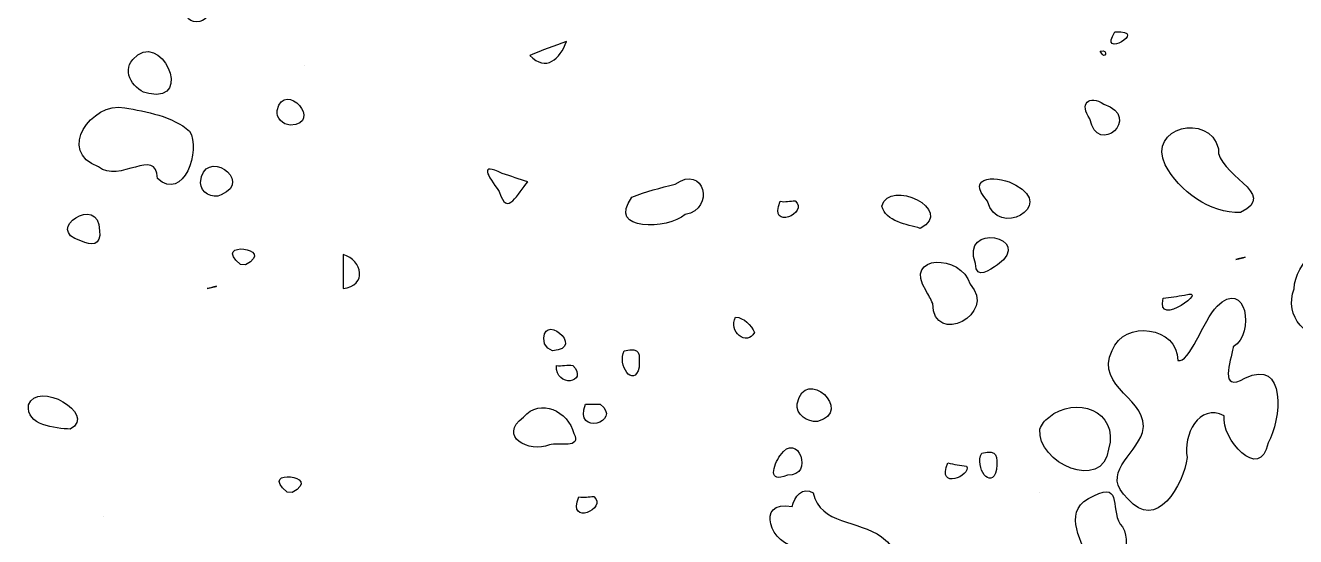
# Model space of a CAD drawing. Header units: centimetres. Extents: x -10.8 to 7.1, y -6.8 to 6.6.
# Drawn here: x 3.167 to 4.728, y 2.411 to 3.04 of the extents above; entities that cross this region are included whole.
import ezdxf

# ---------------------------------------------------------------- set-up
doc = ezdxf.new("R2010")
doc.units = ezdxf.units.CM
doc.header["$MEASUREMENT"] = 0
doc.layers.add('Layer 1', color=7, linetype='Continuous')

msp = doc.modelspace()

# ---------------------------------------------------------------- linework, layer by layer
at = {"layer": 'Layer 1'}
for points, knots in [([(3.36692, 3.06797), (3.35222, 3.02765), (3.41335, 3.04667), (3.38508, 3.06797), (3.38508, 3.06797), (3.37903, 3.06812), (3.37297, 3.06781), (3.36692, 3.06797)], [0, 0, 0, 0, 0.3333333, 0.3333333, 0.3333333, 0.3333333, 1, 1, 1, 1]), ([(3.31861, 2.95604), (3.37481, 2.94446), (3.33285, 3.03721), (3.29876, 2.99782), (3.29876, 2.99782), (3.28455, 2.98258), (3.30107, 2.95857), (3.31861, 2.95604)], [0, 0, 0, 0, 0.3333333, 0.3333333, 0.3333333, 0.3333333, 1, 1, 1, 1]), ([(3.83183, 3.02026), (3.82392, 2.99836), (3.80655, 2.98252), (3.7869, 3.00284), (3.7869, 3.00284), (3.80141, 3.00959), (3.81694, 3.01432), (3.83183, 3.02026)], [0, 0, 0, 0, 0.3333333, 0.3333333, 0.3333333, 0.3333333, 1, 1, 1, 1]), ([(3.49235, 2.91734), (3.53417, 2.9186), (3.48579, 2.97456), (3.47617, 2.93534), (3.47617, 2.93534), (3.47475, 2.926), (3.48342, 2.91771), (3.49235, 2.91734)], [0, 0, 0, 0, 0.3333333, 0.3333333, 0.3333333, 0.3333333, 1, 1, 1, 1]), ([(4.4749, 2.92497), (4.48435, 2.87739), (4.54022, 2.927), (4.49205, 2.94313), (4.49205, 2.94313), (4.47361, 2.95563), (4.46181, 2.94303), (4.4749, 2.92497)], [0, 0, 0, 0, 0.3333333, 0.3333333, 0.3333333, 0.3333333, 1, 1, 1, 1]), ([(3.28908, 2.93851), (3.24785, 2.94632), (3.2048, 2.88427), (3.25693, 2.86592), (3.25693, 2.86592), (3.28173, 2.84475), (3.32854, 2.89125), (3.32904, 2.85144), (3.32904, 2.85144), (3.3615, 2.82266), (3.38308, 2.8866), (3.36861, 2.90994), (3.36861, 2.90994), (3.34782, 2.9281), (3.31549, 2.93405), (3.28908, 2.9385), (3.28908, 2.9385), (3.28908, 2.9385), (3.28908, 2.93851), (3.28908, 2.93851)], [0, 0, 0, 0, 0.1666667, 0.1666667, 0.1666667, 0.1666667, 0.3333333, 0.3333333, 0.3333333, 0.3333333, 0.5, 0.5, 0.5, 0.5, 0.6666667, 0.6666667, 0.6666667, 0.6666667, 1, 1, 1, 1]), ([(4.66006, 2.80988), (4.70894, 2.83261), (4.62902, 2.85727), (4.63294, 2.88826), (4.63294, 2.88826), (4.62165, 2.93349), (4.54447, 2.91447), (4.56762, 2.86826), (4.56762, 2.86826), (4.58472, 2.83623), (4.6225, 2.80803), (4.66006, 2.80988)], [0, 0, 0, 0, 0.25, 0.25, 0.25, 0.25, 0.5, 0.5, 0.5, 0.5, 1, 1, 1, 1]), ([(3.40736, 2.83135), (3.44947, 2.8494), (3.38466, 2.89174), (3.38223, 2.84638), (3.38223, 2.84638), (3.38172, 2.83418), (3.39694, 2.82588), (3.40736, 2.83135)], [0, 0, 0, 0, 0.3333333, 0.3333333, 0.3333333, 0.3333333, 1, 1, 1, 1]), ([(3.78431, 2.84733), (3.77209, 2.8341), (3.75882, 2.8027), (3.74928, 2.8354), (3.74928, 2.8354), (3.73427, 2.85565), (3.72428, 2.87193), (3.75295, 2.85778), (3.75295, 2.85778), (3.7634, 2.8543), (3.77386, 2.85081), (3.78431, 2.84733)], [0, 0, 0, 0, 0.25, 0.25, 0.25, 0.25, 0.5, 0.5, 0.5, 0.5, 1, 1, 1, 1]), ([(3.91215, 2.82849), (3.88042, 2.78581), (3.95693, 2.78866), (3.97763, 2.80726), (3.97763, 2.80726), (4.01536, 2.8137), (4.00096, 2.8702), (3.9655, 2.84462), (3.9655, 2.84462), (3.94761, 2.83967), (3.92909, 2.83638), (3.91215, 2.82849)], [0, 0, 0, 0, 0.25, 0.25, 0.25, 0.25, 0.5, 0.5, 0.5, 0.5, 1, 1, 1, 1]), ([(4.34921, 2.8236), (4.36106, 2.77709), (4.434, 2.81757), (4.38382, 2.8433), (4.38382, 2.8433), (4.36506, 2.85558), (4.3194, 2.85646), (4.34921, 2.8236)], [0, 0, 0, 0, 0.3333333, 0.3333333, 0.3333333, 0.3333333, 1, 1, 1, 1]), ([(4.26647, 2.7902), (4.3101, 2.81291), (4.22835, 2.85218), (4.21932, 2.8177), (4.21932, 2.8177), (4.22386, 2.7983), (4.25059, 2.79521), (4.26647, 2.7902)], [0, 0, 0, 0, 0.3333333, 0.3333333, 0.3333333, 0.3333333, 1, 1, 1, 1]), ([(3.25789, 2.78734), (3.25806, 2.83342), (3.18813, 2.78812), (3.23496, 2.775), (3.23496, 2.775), (3.24781, 2.76813), (3.26068, 2.76915), (3.25789, 2.78734)], [0, 0, 0, 0, 0.3333333, 0.3333333, 0.3333333, 0.3333333, 1, 1, 1, 1]), ([(4.09444, 2.82348), (4.07902, 2.78636), (4.13099, 2.80952), (4.11271, 2.82398), (4.11271, 2.82398), (4.10662, 2.82408), (4.10051, 2.8222), (4.09444, 2.82348)], [0, 0, 0, 0, 0.3333333, 0.3333333, 0.3333333, 0.3333333, 1, 1, 1, 1]), ([(4.36157, 2.74517), (4.40847, 2.77975), (4.31399, 2.79879), (4.33462, 2.74689), (4.33462, 2.74689), (4.33462, 2.72542), (4.35224, 2.73968), (4.36157, 2.74517)], [0, 0, 0, 0, 0.3333333, 0.3333333, 0.3333333, 0.3333333, 1, 1, 1, 1]), ([(4.79908, 2.66991), (4.81707, 2.69536), (4.79185, 2.72567), (4.79126, 2.75289), (4.79126, 2.75289), (4.7651, 2.7866), (4.72697, 2.74698), (4.72582, 2.71603), (4.72582, 2.71603), (4.71347, 2.68248), (4.74113, 2.6475), (4.77645, 2.6636), (4.77645, 2.6636), (4.78427, 2.66426), (4.79232, 2.66567), (4.79908, 2.66991)], [0, 0, 0, 0, 0.2, 0.2, 0.2, 0.2, 0.4, 0.4, 0.4, 0.4, 0.6, 0.6, 0.6, 0.6, 1, 1, 1, 1]), ([(3.43747, 2.74541), (3.47665, 2.76625), (3.39462, 2.77585), (3.43105, 2.74592), (3.43105, 2.74592), (3.43105, 2.74592), (3.43747, 2.74541), (3.43747, 2.74541)], [0, 0, 0, 0, 0.3333333, 0.3333333, 0.3333333, 0.3333333, 1, 1, 1, 1]), ([(3.55729, 2.71613), (3.55729, 2.71613), (3.55729, 2.75787), (3.55729, 2.75787), (3.55729, 2.75787), (3.58156, 2.75094), (3.58723, 2.71965), (3.55729, 2.71613)], [0, 0, 0, 0, 0.3333333, 0.3333333, 0.3333333, 0.3333333, 1, 1, 1, 1]), ([(4.2818, 2.69776), (4.2828, 2.64377), (4.3619, 2.6851), (4.32775, 2.72163), (4.32775, 2.72163), (4.3174, 2.75867), (4.24479, 2.75901), (4.27364, 2.71343), (4.27364, 2.71343), (4.2765, 2.70828), (4.27952, 2.70321), (4.2818, 2.69776)], [0, 0, 0, 0, 0.25, 0.25, 0.25, 0.25, 0.5, 0.5, 0.5, 0.5, 1, 1, 1, 1]), ([(4.65115, 2.64435), (4.67879, 2.6608), (4.66658, 2.73019), (4.63124, 2.69454), (4.63124, 2.69454), (4.61439, 2.67707), (4.59714, 2.62314), (4.58304, 2.62765), (4.58304, 2.62765), (4.58377, 2.66965), (4.51627, 2.67829), (4.50249, 2.64012), (4.50249, 2.64012), (4.47973, 2.5939), (4.54998, 2.57989), (4.53973, 2.53923), (4.53973, 2.53923), (4.53034, 2.51043), (4.48727, 2.48861), (4.52169, 2.45755), (4.52169, 2.45755), (4.55658, 2.41547), (4.59016, 2.47512), (4.59438, 2.50831), (4.59438, 2.50831), (4.58914, 2.53536), (4.609, 2.57546), (4.64014, 2.5598), (4.64014, 2.5598), (4.6357, 2.53182), (4.6844, 2.47676), (4.69403, 2.52622), (4.69403, 2.52622), (4.71011, 2.55397), (4.71732, 2.63192), (4.66542, 2.60583), (4.66542, 2.60583), (4.63326, 2.58763), (4.64773, 2.62651), (4.65105, 2.64381), (4.65105, 2.64381), (4.65105, 2.64381), (4.65117, 2.64436), (4.65117, 2.64436), (4.65117, 2.64436), (4.65117, 2.64436), (4.65115, 2.64435), (4.65115, 2.64435)], [0, 0, 0, 0, 0.0769231, 0.0769231, 0.0769231, 0.0769231, 0.1538462, 0.1538462, 0.1538462, 0.1538462, 0.2307692, 0.2307692, 0.2307692, 0.2307692, 0.3076923, 0.3076923, 0.3076923, 0.3076923, 0.3846154, 0.3846154, 0.3846154, 0.3846154, 0.4615385, 0.4615385, 0.4615385, 0.4615385, 0.5384615, 0.5384615, 0.5384615, 0.5384615, 0.6153846, 0.6153846, 0.6153846, 0.6153846, 0.6923077, 0.6923077, 0.6923077, 0.6923077, 0.7692308, 0.7692308, 0.7692308, 0.7692308, 0.8461538, 0.8461538, 0.8461538, 0.8461538, 1, 1, 1, 1]), ([(4.56509, 2.70421), (4.5545, 2.66446), (4.62555, 2.71882), (4.59131, 2.70796), (4.59131, 2.70796), (4.58257, 2.70671), (4.57383, 2.70546), (4.56509, 2.70421)], [0, 0, 0, 0, 0.3333333, 0.3333333, 0.3333333, 0.3333333, 1, 1, 1, 1]), ([(3.81457, 2.6397), (3.85836, 2.64232), (3.79762, 2.69178), (3.80468, 2.6481), (3.80468, 2.6481), (3.80468, 2.6481), (3.80871, 2.64279), (3.80871, 2.64279), (3.80871, 2.64279), (3.80871, 2.64279), (3.81457, 2.63969), (3.81457, 2.63969), (3.81457, 2.63969), (3.81457, 2.63969), (3.81457, 2.6397), (3.81457, 2.6397)], [0, 0, 0, 0, 0.2, 0.2, 0.2, 0.2, 0.4, 0.4, 0.4, 0.4, 0.6, 0.6, 0.6, 0.6, 1, 1, 1, 1]), ([(4.03961, 2.68115), (4.02954, 2.66315), (4.05401, 2.64472), (4.06277, 2.6621), (4.06277, 2.6621), (4.05886, 2.67133), (4.04997, 2.68014), (4.03961, 2.68115)], [0, 0, 0, 0, 0.3333333, 0.3333333, 0.3333333, 0.3333333, 1, 1, 1, 1]), ([(3.90288, 2.6394), (3.89341, 2.623), (3.91428, 2.59228), (3.92113, 2.61942), (3.92113, 2.61942), (3.92135, 2.63535), (3.92364, 2.64453), (3.90288, 2.6394)], [0, 0, 0, 0, 0.3333333, 0.3333333, 0.3333333, 0.3333333, 1, 1, 1, 1]), ([(3.81939, 2.62151), (3.818, 2.59341), (3.85963, 2.59971), (3.83975, 2.62165), (3.83975, 2.62165), (3.83294, 2.62263), (3.82619, 2.62041), (3.81939, 2.62151)], [0, 0, 0, 0, 0.3333333, 0.3333333, 0.3333333, 0.3333333, 1, 1, 1, 1]), ([(4.14011, 2.55258), (4.18618, 2.5648), (4.12523, 2.62211), (4.1151, 2.57445), (4.1151, 2.57445), (4.11349, 2.56131), (4.12818, 2.55142), (4.14011, 2.55258)], [0, 0, 0, 0, 0.3333333, 0.3333333, 0.3333333, 0.3333333, 1, 1, 1, 1]), ([(3.22203, 2.54327), (3.25601, 2.56228), (3.18133, 2.60397), (3.17077, 2.5731), (3.17077, 2.5731), (3.16691, 2.54756), (3.20442, 2.54431), (3.22203, 2.54327)], [0, 0, 0, 0, 0.3333333, 0.3333333, 0.3333333, 0.3333333, 1, 1, 1, 1]), ([(3.77891, 2.558), (3.74704, 2.53409), (3.78571, 2.51361), (3.81088, 2.52396), (3.81088, 2.52396), (3.82196, 2.52771), (3.85098, 2.51794), (3.84087, 2.53801), (3.84087, 2.53801), (3.8342, 2.56507), (3.79969, 2.5822), (3.77891, 2.558)], [0, 0, 0, 0, 0.25, 0.25, 0.25, 0.25, 0.5, 0.5, 0.5, 0.5, 1, 1, 1, 1]), ([(4.4136, 2.54322), (4.40942, 2.50195), (4.49057, 2.46511), (4.49802, 2.51849), (4.49802, 2.51849), (4.51141, 2.56636), (4.45684, 2.58505), (4.42454, 2.55767), (4.42454, 2.55767), (4.41956, 2.55411), (4.41552, 2.54908), (4.41361, 2.54321), (4.41361, 2.54321), (4.41361, 2.54321), (4.4136, 2.54322), (4.4136, 2.54322)], [0, 0, 0, 0, 0.2, 0.2, 0.2, 0.2, 0.4, 0.4, 0.4, 0.4, 0.6, 0.6, 0.6, 0.6, 1, 1, 1, 1]), ([(3.85506, 2.57381), (3.84036, 2.53349), (3.90149, 2.55251), (3.87322, 2.57381), (3.87322, 2.57381), (3.86717, 2.57396), (3.86111, 2.57365), (3.85506, 2.57381)], [0, 0, 0, 0, 0.3333333, 0.3333333, 0.3333333, 0.3333333, 1, 1, 1, 1]), ([(4.10323, 2.48671), (4.13805, 2.48474), (4.11513, 2.54278), (4.09449, 2.51096), (4.09449, 2.51096), (4.08566, 2.49889), (4.07854, 2.47539), (4.10323, 2.48671)], [0, 0, 0, 0, 0.3333333, 0.3333333, 0.3333333, 0.3333333, 1, 1, 1, 1]), ([(4.34211, 2.51354), (4.33264, 2.49714), (4.35351, 2.46642), (4.36036, 2.49356), (4.36036, 2.49356), (4.36058, 2.50949), (4.36287, 2.51867), (4.34211, 2.51354)], [0, 0, 0, 0, 0.3333333, 0.3333333, 0.3333333, 0.3333333, 1, 1, 1, 1]), ([(4.30049, 2.50161), (4.28539, 2.46764), (4.33019, 2.48567), (4.32343, 2.4978), (4.32343, 2.4978), (4.31564, 2.49801), (4.30812, 2.50029), (4.30049, 2.50161)], [0, 0, 0, 0, 0.3333333, 0.3333333, 0.3333333, 0.3333333, 1, 1, 1, 1]), ([(3.49482, 2.4653), (3.534, 2.48614), (3.45197, 2.49574), (3.4884, 2.46581), (3.4884, 2.46581), (3.4884, 2.46581), (3.49482, 2.4653), (3.49482, 2.4653)], [0, 0, 0, 0, 0.3333333, 0.3333333, 0.3333333, 0.3333333, 1, 1, 1, 1]), ([(4.10933, 2.44794), (4.062, 2.45755), (4.08341, 2.39774), (4.11652, 2.39864), (4.11652, 2.39864), (4.10361, 2.38126), (4.0593, 2.33225), (4.1099, 2.33676), (4.1099, 2.33676), (4.12655, 2.35597), (4.14658, 2.37539), (4.1714, 2.35395), (4.1714, 2.35395), (4.21189, 2.33079), (4.26441, 2.37881), (4.21899, 2.41075), (4.21899, 2.41075), (4.19054, 2.4313), (4.14399, 2.42563), (4.13501, 2.46473), (4.13501, 2.46473), (4.12243, 2.47362), (4.11083, 2.4596), (4.10933, 2.44793), (4.10933, 2.44793), (4.10933, 2.44793), (4.10933, 2.44794), (4.10933, 2.44794)], [0, 0, 0, 0, 0.125, 0.125, 0.125, 0.125, 0.25, 0.25, 0.25, 0.25, 0.375, 0.375, 0.375, 0.375, 0.5, 0.5, 0.5, 0.5, 0.625, 0.625, 0.625, 0.625, 0.75, 0.75, 0.75, 0.75, 1, 1, 1, 1]), ([(4.47319, 2.38235), (4.44603, 2.36372), (4.4267, 2.33567), (4.39764, 2.31938), (4.39764, 2.31938), (4.37784, 2.30632), (4.32885, 2.28106), (4.36958, 2.26079), (4.36958, 2.26079), (4.39732, 2.24722), (4.43606, 2.26505), (4.42293, 2.29903), (4.42293, 2.29903), (4.44403, 2.31368), (4.46932, 2.32718), (4.48749, 2.3476), (4.48749, 2.3476), (4.50445, 2.36734), (4.52979, 2.39643), (4.5151, 2.42305), (4.5151, 2.42305), (4.49785, 2.44024), (4.51675, 2.47995), (4.47979, 2.46136), (4.47979, 2.46136), (4.44018, 2.44417), (4.46289, 2.41005), (4.47319, 2.38234), (4.47319, 2.38234), (4.47319, 2.38234), (4.47319, 2.38235), (4.47319, 2.38235)], [0, 0, 0, 0, 0.1111111, 0.1111111, 0.1111111, 0.1111111, 0.2222222, 0.2222222, 0.2222222, 0.2222222, 0.3333333, 0.3333333, 0.3333333, 0.3333333, 0.4444444, 0.4444444, 0.4444444, 0.4444444, 0.5555556, 0.5555556, 0.5555556, 0.5555556, 0.6666667, 0.6666667, 0.6666667, 0.6666667, 0.7777778, 0.7777778, 0.7777778, 0.7777778, 1, 1, 1, 1]), ([(3.84708, 2.45987), (3.83166, 2.42275), (3.88363, 2.44591), (3.86535, 2.46037), (3.86535, 2.46037), (3.85926, 2.46047), (3.85315, 2.45859), (3.84708, 2.45987)], [0, 0, 0, 0, 0.3333333, 0.3333333, 0.3333333, 0.3333333, 1, 1, 1, 1])]:
    msp.add_open_spline(points, degree=3, knots=knots, dxfattribs=at)
for points in [[(4.5058, 3.03219), (4.48337, 2.99701), (4.54989, 3.03424), (4.5058, 3.03219)], [(4.4878, 3.00834), (4.49335, 2.99486), (4.49937, 3.01124), (4.4878, 3.00834)], [(3.5098, 2.99045), (3.5098, 2.99045), (3.5098, 2.99045), (3.5098, 2.99045)], [(4.65445, 2.75191), (4.66767, 2.75521), (4.67134, 2.75613), (4.65445, 2.75191)], [(3.39039, 2.71613), (3.40361, 2.71943), (3.40728, 2.72035), (3.39039, 2.71613)], [(4.41361, 2.46583), (4.41361, 2.46583), (4.41361, 2.46583), (4.41361, 2.46583)], [(3.26267, 2.43602), (3.26267, 2.43602), (3.26267, 2.43602), (3.26267, 2.43602)]]:
    msp.add_open_spline(points, degree=3, dxfattribs=at)

doc.saveas('drawing.dxf')
